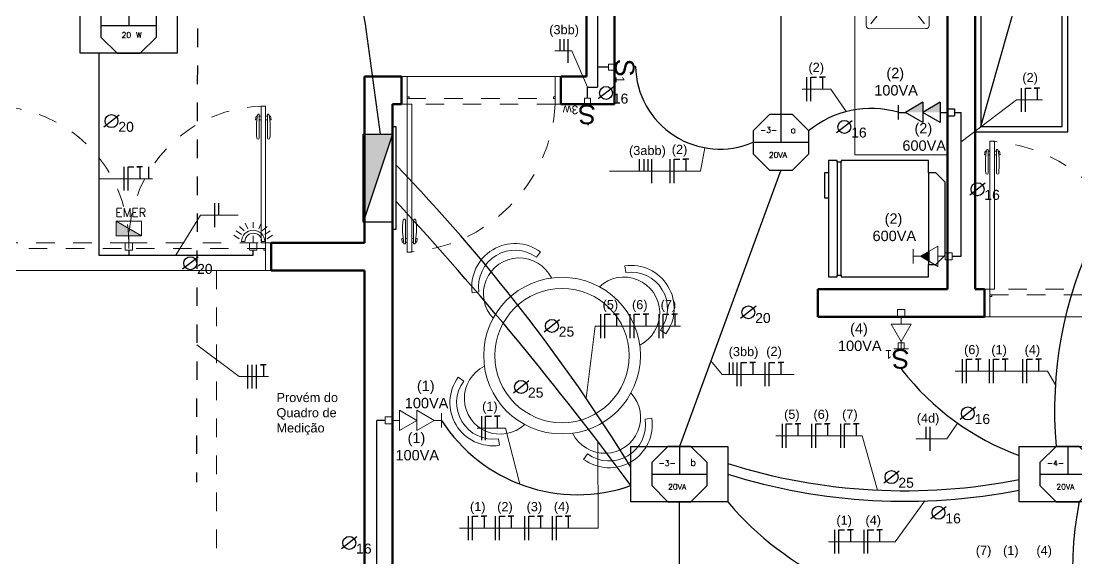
# Model space of a CAD drawing. Header units: inches. Extents: x 179598 to 179981, y 9195975 to 9196075.
# Drawn here: x 179645.77 to 179651.48, y 9196025.76 to 9196028.67 of the extents above; entities that cross this region are included whole.
import ezdxf

# ---------------------------------------------------------------- set-up
doc = ezdxf.new("R2010")
doc.units = ezdxf.units.IN
doc.header["$LTSCALE"] = 0.05
doc.header["$MEASUREMENT"] = 0
for name, pattern in [('ACAD_ISO03W100', [30, 12, -18]), ('CONTINU', [0]), ('DASH2', [0.75, 0.5, -0.25]), ('DASHED2', [0.375, 0.25, -0.125]), ('HIDDEN', [0.375, 0.25, -0.125]), ('HIDDEN2', [0.1875, 0.125, -0.0625])]:
    doc.linetypes.add(name, pattern=pattern)
for name, color, linetype, lineweight in [('Comunicação', 170, 'Continuous', 30), ('Eletrodutos', 220, 'Continuous', 25), ('ESQUADRIA', 7, 'Continuous', 5), ('FNT', 30, 'Continuous', 25), ('HASTES', 250, 'Continuous', 25), ('NOTAS', 180, 'Continuous', 25), ('PAREDE', 7, 'Continuous', 50), ('PISO', 7, 'Continuous', 5), ('PROJEÇÃO', 7, 'DASHED2', 0), ('TamanhoEletroduto', 174, 'Continuous', 30)]:
    doc.layers.add(name, color=color, linetype=linetype, lineweight=lineweight)
for name, color, linetype in [('COTA', 250, 'Continuous'), ('Electric', 10, 'Continuous'), ('ILUMINAÇÃO', 3, 'Continuous'), ('LAYOUT', 7, 'CONTINU'), ('LAYOUT_A. MOLHADAS', 7, 'Continuous'), ('PTF', 1, 'Continuous'), ('PTO', 1, 'Continuous'), ('TEP', 40, 'DASH2')]:
    doc.layers.add(name, color=color, linetype=linetype)
doc.layers.get('COTA').off()
doc.styles.add('Cota', font='arial.ttf')
doc.styles.add('romans', font='romans.shx', dxfattribs={"width": 1.4})
doc.styles.get("Standard").update_dxf_attribs({"font": ''})
doc.styles.get('Standard').set_extended_font_data('txt.shx')

# ---------------------------------------------------------------- blocks, each defined once
blk = doc.blocks.new('A$C7E1C57F4')
at = {"layer": 'LAYOUT_A. MOLHADAS'}
for p, q in [((0.1175, 0.6525), (0.0675, 0.6025)), ((0.5125, 0.6525), (0.1175, 0.6525)), ((0.5625, 0.6025), (0.5125, 0.6525)), ((0.0675, 0.6025), (0.0675, 0.5625)), ((0.5625, 0.5625), (0.5625, 0.6025)), ((0.0675, 0.5625), (0, 0.5625)), ((0, 0.5625), (0, 0.09)), ((0.0675, 0.5625), (0.5625, 0.5625)), ((0.63, 0.5625), (0.5625, 0.5625)), ((0.63, 0.09), (0.63, 0.5625)), ((0, 0.09), (0.01, 0.09)), ((0.01, 0.07), (0, 0.07)), ((0, 0.07), (0, 0.0225)), ((0.62, 0.09), (0.01, 0.09)), ((0.01, 0.09), (0.01, 0.07)), ((0.01, 0.07), (0.62, 0.07)), ((0.62, 0.07), (0.62, 0.09)), ((0.62, 0.09), (0.63, 0.09)), ((0.63, 0.07), (0.62, 0.07)), ((0.63, 0.0225), (0.63, 0.07)), ((0, 0.0225), (0.0675, 0.0225)), ((0.0675, 0.0225), (0.2025, 0.0225)), ((0.0675, 0.0225), (0.0675, 0)), ((0.2025, 0), (0.2025, 0.0225)), ((0.2025, 0.0225), (0.63, 0.0225)), ((0.0675, 0), (0.2025, 0))]:
    blk.add_line(p, q, dxfattribs=at)
blk = doc.blocks.new('A$C4DAD441B')
at = {"layer": 'LAYOUT_A. MOLHADAS', "lineweight": 0}
for p, q in [((0, 0.408), (0, 0.017)), ((0.323, 0.4251), (0.017, 0.425)), ((0.1419, 0.2488), (0.0255, 0.3995)), ((0.3145, 0.3995), (0.198, 0.2488)), ((0.34, 0.2494), (0.34, 0.4081)), ((0.2201, 0.2494), (0.2255, 0.2494)), ((0.2201, 0.2394), (0.2255, 0.2394)), ((0.2255, 0.2494), (0.3837, 0.2494)), ((0.3837, 0.2394), (0.2255, 0.2394)), ((0.34, 0.2125), (0.34, 0.2394)), ((0.3973, 0.2494), (0.3837, 0.2494)), ((0.3973, 0.2394), (0.3837, 0.2394)), ((0.388, 0.223), (0.388, 0.2333)), ((0.4079, 0.2345), (0.408, 0.2227)), ((0.142, 0.1762), (0.0255, 0.0255)), ((0.3145, 0.0255), (0.198, 0.1763)), ((0.3199, 0.2141), (0.3691, 0.2099)), ((0.3754, 0.2093), (0.3691, 0.2099)), ((0.3754, 0.2093), (0.3785, 0.2082)), ((0.3785, 0.2082), (0.382, 0.2035)), ((0.382, 0.1752), (0.3785, 0.1705)), ((0.3887, 0.1726), (0.38, 0.1726)), ((0.382, 0.2035), (0.3839, 0.1975)), ((0.3839, 0.1812), (0.382, 0.1752)), ((0.3839, 0.1975), (0.3847, 0.1893)), ((0.3847, 0.1893), (0.3839, 0.1812)), ((0.388, 0.2157), (0.388, 0.223)), ((0.408, 0.2227), (0.408, 0.205)), ((0.3691, 0.1688), (0.3199, 0.1643)), ((0.34, 0.0171), (0.34, 0.1661)), ((0.3754, 0.1693), (0.3691, 0.1688)), ((0.3785, 0.1705), (0.3754, 0.1693)), ((0.017, 0), (0.323, 0.0001))]:
    blk.add_line(p, q, dxfattribs=at)
for radius in [0.0226, 0.0138]:
    blk.add_circle((0.17, 0.2125), radius, dxfattribs=at)
for centre, radius, start, end in [((0.017, 0.408), 0.017, 90.0067, 180.0067), ((0.323, 0.4081), 0.017, 0.0067, 90.0067), ((0.2201, 0.2444), 0.00738, 42.6626, 317.3508), ((0.2201, 0.2444), 0.005, 90.0003, 270.0132), ((0.3973, 0.2444), 0.0145, 317.2061, 159.8457), ((0.3973, 0.2444), 0.0145, 200.1677, 229.8474), ((0.3973, 0.2444), 0.0145, 229.8474, 317.2061), ((0.3973, 0.2444), 0.005, 270.0105, 90.003), ((0.3418, 0.1895), 0.039, 155.088, 204.9254), ((0.3199, 0.1991), 0.015, 89.8495, 153.0039), ((0.3203, 0.1797), 0.0153, 205.4951, 268.5266), ((0.3195, 0.1978), 0.0164, 29.8647, 88.6279), ((0.3185, 0.1814), 0.0173, 283.1322, 329.3413), ((0.3028, 0.1895), 0.035, 331.0895, 27.8828), ((0.3973, 0.1894), 0.0349, 105.5441, 144.0055), ((0.3973, 0.1894), 0.0349, 216.1772, 72.2635), ((0.378, 0.2156), 0.01, 282.8352, 0.0067), ((0.3973, 0.1894), 0.0189, 242.7435, 55.7443), ((0.017, 0.017), 0.017, 180.0067, 270.0067), ((0.323, 0.0171), 0.017, 270.0067, 0.0067)]:
    blk.add_arc(centre, radius, start, end, dxfattribs=at)
blk = doc.blocks.new('A$C4ABB454C')
at = {"layer": 'LAYOUT_A. MOLHADAS', "lineweight": 0}
blk.add_lwpolyline([(0.55, 1.2), (0.05, 1.2), (0.05, 0), (0.55, 0)], close=True, dxfattribs=at)
at = {"layer": 'PISO', "color": 1}
blk.add_blockref('A$C4DAD441B', (0.1111, 0.6815), dxfattribs=at)
blk = doc.blocks.new('A$C732F4725')
at = {"layer": 'LAYOUT'}
blk.add_line((0.03, 1.57), (0.47, 0.03), dxfattribs=at)
for points in [[(0, 1.6), (0.5, 1.6), (0.5, 0), (0, 0)], [(0.03, 1.57), (0.47, 1.57), (0.47, 0.03), (0.03, 0.03)]]:
    blk.add_lwpolyline(points, close=True, dxfattribs=at)
blk = doc.blocks.new('PORTA80_PB')
at = {"layer": 'ESQUADRIA'}
for p, q in [((0.0036, 0.8955), (0.0002, 0.8755)), ((0.0075, 0.8755), (0.0002, 0.8755)), ((0.0105, 0.8955), (0.0036, 0.8955)), ((0.02, 0.9055), (0.0125, 0.9055)), ((0.02, 0.9055), (0.02, 0.7763)), ((0.03, 0.8955), (0.02, 0.8955)), ((0.03, 0.8755), (0.02, 0.8755)), ((0.055, 0.8955), (0.065, 0.8955)), ((0.055, 0.8755), (0.065, 0.8755)), ((0.065, 0.9055), (0.065, 0.7763)), ((0.065, 0.9055), (0.0725, 0.9055)), ((0.0745, 0.8955), (0.0814, 0.8955)), ((0.0775, 0.8755), (0.0848, 0.8755)), ((0.0814, 0.8955), (0.0848, 0.8755)), ((0.83, 0), (0.03, 0))]:
    blk.add_line(p, q, dxfattribs=at)
for points in [[(0.03, 0.15), (0.055, 0.15), (0.055, 0.95), (0.03, 0.95)], [(0, 0), (0.03, 0), (0.03, 0.15), (0, 0.15)], [(0.04, 0.11), (0.03, 0.11), (0.03, 0.12), (0.04, 0.12)], [(0.82, 0.12), (0.83, 0.12), (0.83, 0.11), (0.82, 0.11)], [(0.83, 0), (0.86, 0), (0.86, 0.15), (0.83, 0.15)]]:
    blk.add_lwpolyline(points, close=True, dxfattribs=at)
at = {"layer": 'ESQUADRIA', "linetype": 'HIDDEN2'}
blk.add_lwpolyline([(0.03, 0.12), (0.83, 0.12), (0.83, 0.15), (0.03, 0.15)], close=True, dxfattribs=at)
at = {"layer": 'ESQUADRIA', "linetype": 'HIDDEN', "ltscale": 0.4}
blk.add_arc((-0.0154, 0.1046), 0.8466, 3.0716, 86.9284, dxfattribs=at)
at = {"layer": 'ESQUADRIA'}
for centre, radius, start, end in [((0.4334, 0.8257), 0.4284, 169.2602, 186.6551), ((-0.3484, 0.8257), 0.4284, 353.3449, 10.7398), ((0.0139, 0.7771), 0.00614, 187.1872, 352.0859), ((0.0711, 0.7771), 0.00614, 187.9141, 352.8128)]:
    blk.add_arc(centre, radius, start, end, dxfattribs=at)
blk = doc.blocks.new('A$C1C0D7DC0')
at = {"layer": 'ESQUADRIA'}
for p, q in [((0.0036, 0.8355), (0.0002, 0.8155)), ((0.0075, 0.8155), (0.0002, 0.8155)), ((0.0105, 0.8355), (0.0036, 0.8355)), ((0.02, 0.8455), (0.0125, 0.8455)), ((0.02, 0.8455), (0.02, 0.7163)), ((0.03, 0.8355), (0.02, 0.8355)), ((0.03, 0.8155), (0.02, 0.8155)), ((0.055, 0.8355), (0.065, 0.8355)), ((0.055, 0.8155), (0.065, 0.8155)), ((0.065, 0.8455), (0.065, 0.7163)), ((0.065, 0.8455), (0.0725, 0.8455)), ((0.0745, 0.8355), (0.0814, 0.8355)), ((0.0775, 0.8155), (0.0848, 0.8155)), ((0.0814, 0.8355), (0.0848, 0.8155))]:
    blk.add_line(p, q, dxfattribs=at)
for points in [[(0.03, 0.15), (0.055, 0.15), (0.055, 0.89), (0.03, 0.89)], [(0, 0), (0.03, 0), (0.03, 0.15), (0, 0.15)], [(0.04, 0.11), (0.03, 0.11), (0.03, 0.12), (0.04, 0.12)]]:
    blk.add_lwpolyline(points, close=True, dxfattribs=at)
at = {"layer": 'ESQUADRIA', "linetype": 'HIDDEN2'}
blk.add_lwpolyline([(0.03, 0.12), (0.77, 0.12), (0.77, 0.15), (0.03, 0.15)], close=True, dxfattribs=at)
at = {"layer": 'ESQUADRIA', "linetype": 'HIDDEN', "ltscale": 0.4}
blk.add_arc((0.03, 0.15), 0.74, 0, 90, dxfattribs=at)
at = {"layer": 'ESQUADRIA'}
for centre, radius, start, end in [((0.4334, 0.7657), 0.4284, 169.2602, 186.6551), ((-0.3484, 0.7657), 0.4284, 353.3449, 10.7398), ((0.0139, 0.7171), 0.00614, 187.1872, 352.0859), ((0.0711, 0.7171), 0.00614, 187.9141, 352.8128)]:
    blk.add_arc(centre, radius, start, end, dxfattribs=at)
blk = doc.blocks.new('A$C29D97E95')
at = {"layer": 'ESQUADRIA'}
for p, q in [((0.6886, 0.8355), (0.6852, 0.8155)), ((0.6925, 0.8155), (0.6852, 0.8155)), ((0.6955, 0.8355), (0.6886, 0.8355)), ((0.705, 0.8455), (0.6975, 0.8455)), ((0.705, 0.8455), (0.705, 0.7163)), ((0.715, 0.8355), (0.705, 0.8355)), ((0.715, 0.8155), (0.705, 0.8155)), ((0.74, 0.8355), (0.75, 0.8355)), ((0.74, 0.8155), (0.75, 0.8155)), ((0.75, 0.8455), (0.75, 0.7163)), ((0.75, 0.8455), (0.7575, 0.8455)), ((0.7595, 0.8355), (0.7664, 0.8355)), ((0.7625, 0.8155), (0.7698, 0.8155)), ((0.7664, 0.8355), (0.7698, 0.8155))]:
    blk.add_line(p, q, dxfattribs=at)
for points in [[(0.74, 0.15), (0.715, 0.15), (0.715, 0.89), (0.74, 0.89)], [(0.73, 0.11), (0.74, 0.11), (0.74, 0.12), (0.73, 0.12)], [(0.77, 0), (0.74, 0), (0.74, 0.15), (0.77, 0.15)]]:
    blk.add_lwpolyline(points, close=True, dxfattribs=at)
at = {"layer": 'ESQUADRIA', "linetype": 'HIDDEN2'}
blk.add_lwpolyline([(0.74, 0.12), (0, 0.12), (0, 0.15), (0.74, 0.15)], close=True, dxfattribs=at)
at = {"layer": 'ESQUADRIA', "linetype": 'HIDDEN', "ltscale": 0.4}
blk.add_arc((0.74, 0.15), 0.74, 90, 180, dxfattribs=at)
at = {"layer": 'ESQUADRIA'}
for centre, radius, start, end in [((1.1184, 0.7657), 0.4284, 169.2602, 186.6551), ((0.3366, 0.7657), 0.4284, 353.3449, 10.7398), ((0.6989, 0.7171), 0.00614, 187.1872, 352.0859), ((0.7561, 0.7171), 0.00614, 187.9141, 352.8128)]:
    blk.add_arc(centre, radius, start, end, dxfattribs=at)
blk = doc.blocks.new('A$C7D722421')
at = {"layer": 'LAYOUT', "lineweight": 20}
for points in [[(0.8981, 1.2136), (0.8649, 1.199, 0.666667), (0.5019, 1.192), (0.4682, 1.2053, -0.666667)], [(0.1378, 0.8649), (0.1232, 0.8981, 0.666667), (0.1315, 0.4682), (0.1448, 0.5019, -0.666667)], [(1.199, 0.4719), (1.2136, 0.4387, 0.666667), (1.2053, 0.8686), (1.192, 0.8349, -0.666667)], [(0.4719, 0.1378), (0.4387, 0.1232, 0.666667), (0.8686, 0.1315), (0.8349, 0.1448, -0.666667)]]:
    blk.add_lwpolyline(points, format="xyb", close=True, dxfattribs=at)
for radius in [0.4235, 0.363]:
    blk.add_circle((0.6684, 0.6684), radius, dxfattribs=at)
for centre, start, end in [((0.6857, 1.0745), 349.0254, 186.09), ((0.2623, 0.6857), 79.0254, 276.09), ((1.0745, 0.6511), 259.0254, 96.09), ((0.6511, 0.2623), 169.0254, 6.09)]:
    blk.add_arc(centre, 0.1936, start, end, dxfattribs=at)
blk = doc.blocks.new('tta100')
for p, q in [((-0.1, 0.68), (0.1, 0.68)), ((0, 0.68), (0, 0.58)), ((-0.139, 0.34), (0, 0.58)), ((0.139, 0.34), (0, 0.58)), ((-0.139, 0.1), (0, 0.34)), ((-0.139, 0.34), (0.139, 0.34)), ((0.139, 0.1), (0, 0.34)), ((-0.139, 0.1), (0.139, 0.1)), ((-0.05, 0), (0.05, 0)), ((-0.05, 0), (-0.05, -0.1)), ((0, 0.1), (0, 0)), ((0.05, 0), (0.05, -0.1)), ((-0.05, -0.1), (0.05, -0.1))]:
    blk.add_line(p, q)
for points in [[(0, 0.34), (0, 0.58), (-0.139, 0.34)], [(0, 0.1), (0, 0.34), (-0.139, 0.1)]]:
    blk.add_solid(points)
blk = doc.blocks.new('TA60')
at = {"lineweight": 5}
for p, q in [((-0.1, 0.44), (0.1, 0.44)), ((0, 0.44), (0, 0.34)), ((-0.139, 0.1), (0, 0.34)), ((0.139, 0.1), (0, 0.34)), ((-0.069, 0.22), (0.069, 0.22)), ((-0.139, 0.1), (0.139, 0.1)), ((-0.05, 0), (-0.05, -0.1)), ((-0.05, 0), (0.05, 0)), ((0, 0.1), (0, 0)), ((0.05, 0), (0.05, -0.1)), ((-0.05, -0.1), (0.05, -0.1))]:
    blk.add_line(p, q, dxfattribs=at)
blk.add_lwpolyline([(0, 0.22, 0.139, 0, 0), (0, 0.34, 0, 0, 0)], format="xyseb", dxfattribs=at)
blk = doc.blocks.new('TTA30')
at = {"lineweight": 5}
for p, q in [((-0.1, 0.68), (0.1, 0.68)), ((0, 0.68), (0, 0.58)), ((-0.139, 0.34), (0, 0.58)), ((0.139, 0.34), (0, 0.58)), ((-0.139, 0.1), (0, 0.34)), ((-0.139, 0.34), (0.139, 0.34)), ((0.139, 0.1), (0, 0.34)), ((-0.139, 0.1), (0.139, 0.1)), ((-0.05, 0), (-0.05, -0.1)), ((-0.05, 0), (0.05, 0)), ((0, 0.1), (0, 0)), ((0.05, 0), (0.05, -0.1)), ((-0.05, -0.1), (0.05, -0.1))]:
    blk.add_line(p, q, dxfattribs=at)
blk = doc.blocks.new('ta30')
at = {"lineweight": 5}
for p, q in [((-0.1, 0.44), (0.1, 0.44)), ((0, 0.44), (0, 0.34)), ((-0.139, 0.1), (0, 0.34)), ((0.139, 0.1), (0, 0.34)), ((-0.139, 0.1), (0.139, 0.1)), ((-0.05, 0), (-0.05, -0.1)), ((-0.05, 0), (0.05, 0)), ((0, 0.1), (0, 0)), ((0.05, 0), (0.05, -0.1)), ((-0.05, -0.1), (0.05, -0.1))]:
    blk.add_line(p, q, dxfattribs=at)
blk = doc.blocks.new('Iluminação1')
at = {"layer": 'ILUMINAÇÃO'}
for p, q in [((0, 0.15), (0, 0)), ((-0.15, 0), (0.15, 0))]:
    blk.add_line(p, q, dxfattribs=at)
blk.add_lwpolyline([(-0.0621, 0.15), (-0.15, 0.0621), (-0.15, -0.0621), (-0.0621, -0.15), (0.0621, -0.15), (0.15, -0.0621), (0.15, 0.0621), (0.0621, 0.15)], close=True, dxfattribs=at)
blk = doc.blocks.new('Iluminação2')
at = {"layer": 'ILUMINAÇÃO'}
for p, q in [((0, 0.15), (0, 0)), ((-0.15, 0), (0.15, 0))]:
    blk.add_line(p, q, dxfattribs=at)
for points in [[(-0.2621, 0.15), (0.2621, 0.15), (0.2621, -0.15), (-0.2621, -0.15)], [(-0.0621, 0.15), (-0.15, 0.0621), (-0.15, -0.0621), (-0.0621, -0.15), (0.0621, -0.15), (0.15, -0.0621), (0.15, 0.0621), (0.0621, 0.15)]]:
    blk.add_lwpolyline(points, close=True, dxfattribs=at)
blk = doc.blocks.new('QDC')
at = {"layer": 'Electric', "lineweight": 25}
h = blk.add_hatch(color=256, dxfattribs=at)
h.dxf.hatch_style = 1
h.paths.add_polyline_path([(0.3, 0), (-0.3, 0.2), (-0.3, 0)])
blk.add_line((-0.3, 0.2), (0.3, 0), dxfattribs=at)
for points in [[(-0.35, 0.2), (0.35, 0.2), (0.35, 0.225), (-0.35, 0.225)], [(-0.3, 0.2), (0.3, 0.2), (0.3, 0), (-0.3, 0)]]:
    blk.add_lwpolyline(points, close=True, dxfattribs=at)
blk = doc.blocks.new('Interruptor1W')
at = {"layer": 'ILUMINAÇÃO', "linetype": 'CONTINU', "lineweight": 20}
blk.add_lwpolyline([(179675.1845, 9196027.4212), (179675.2236, 9196027.4212), (179675.2236, 9196027.4602), (179675.1845, 9196027.4602)], close=True, dxfattribs=at)
at = {"layer": 'ILUMINAÇÃO', "linetype": 'CONTINU', "lineweight": 20, "attachment_point": 1, "style": 'Cota'}
for s, width, insert, char_height in [('S', 0.319218, (179675.1488, 9196027.592), 0.1276), ('1', 0.07511, (179675.265, 9196027.5265), 0.0573)]:
    blk.add_mtext_dynamic_manual_height_columns(s, width=width, gutter_width=0.75, heights=[0], dxfattribs=dict(at, insert=insert, char_height=char_height))
blk = doc.blocks.new('Interruptor1')
at = {"layer": 'ILUMINAÇÃO', "linetype": 'CONTINU', "lineweight": 35}
blk.add_line((179678.1328, 9196024.8734), (179678.1328, 9196024.8825), dxfattribs=at)
at = {"layer": 'ILUMINAÇÃO', "linetype": 'CONTINU', "lineweight": 20}
blk.add_blockref('Interruptor1W', (2.9333, -2.7169), dxfattribs=at)
blk = doc.blocks.new('Interruptor3w')
at = {"layer": 'ILUMINAÇÃO', "linetype": 'CONTINU', "lineweight": 35}
blk.add_line((179682.1953, 9196035.1734), (179682.2027, 9196035.1734), dxfattribs=at)
at = {"layer": 'ILUMINAÇÃO', "linetype": 'CONTINU', "lineweight": 20}
blk.add_lwpolyline([(179682.0571, 9196035.1856), (179682.0571, 9196035.1537), (179682.089, 9196035.1537), (179682.089, 9196035.1856)], close=True, dxfattribs=at)
at = {"layer": 'ILUMINAÇÃO', "linetype": 'CONTINU', "lineweight": 20, "attachment_point": 1, "rotation": 270, "style": 'Cota'}
for s, width, insert, char_height in [('S', 0.319218, (179682.1967, 9196035.2149), 0.1043), ('3w', 0.07511, (179682.1432, 9196035.1199), 0.04682)]:
    blk.add_mtext_dynamic_manual_height_columns(s, width=width, gutter_width=0.75, heights=[0], dxfattribs=dict(at, insert=insert, char_height=char_height))
blk = doc.blocks.new('ie')
at = {"lineweight": 5}
for p, q in [((0.1, 0.175), (0.1, -0.175)), ((0.1, 0.175), (0.3, 0.175)), ((0.1, -0.175), (0.3, 0.175)), ((0.3, 0.175), (0.3, -0.175)), ((0, 0.05), (-0.1, 0.05)), ((-0.1, 0.05), (-0.1, -0.05)), ((0, 0.05), (0, -0.05)), ((0.1, 0), (0, 0)), ((0, -0.05), (-0.1, -0.05)), ((0.1, -0.175), (0.3, -0.175))]:
    blk.add_line(p, q, dxfattribs=at)
blk.add_solid([(0.1, 0.175), (0.3, 0.175), (0.1, -0.175), (0.2, 0)], dxfattribs=at)
blk = doc.blocks.new('Interruptor sensor de presença')
at = {"color": 1, "lineweight": 5}
for p, q in [((0, 0.0195), (-0.0391, 0.0195)), ((-0.0391, 0.0195), (-0.0391, -0.0195)), ((0, 0.0195), (0, -0.0195)), ((0.0388, 0), (0, 0)), ((0, -0.0195), (-0.0391, -0.0195))]:
    blk.add_line(p, q, dxfattribs=at)
at = {"color": 3, "lineweight": 5}
blk.add_arc((0.0065, 0.0001), 0.0625, 269.7308, 89.7308, dxfattribs=at)
at = {"layer": 'ILUMINAÇÃO', "lineweight": 5, "ltscale": 0.5}
for p, q in [((0.0068, 0.0626), (0.0068, 0.0471)), ((0.0217, 0.076), (0.0419, 0.1041)), ((0.0448, 0.0637), (0.065, 0.0918)), ((0.0647, 0.0494), (0.0884, 0.0747)), ((0.0765, 0.0299), (0.1068, 0.0428)), ((0.0814, 0.0005), (0.1127, 0.0005)), ((0.0068, -0.0449), (0.0069, -0.0624)), ((0.0647, -0.0491), (0.0884, -0.0744)), ((0.0765, -0.0296), (0.1068, -0.0426)), ((0.0814, -0.0002), (0.1127, -0.0002)), ((0.0217, -0.0757), (0.0419, -0.1038)), ((0.0448, -0.0635), (0.065, -0.0916))]:
    blk.add_line(p, q, dxfattribs=at)
blk.add_arc((0.0066, 0.0011), 0.046, 269.6346, 89.827, dxfattribs=at)

msp = doc.modelspace()

# ---------------------------------------------------------------- linework, layer by layer
at = {"layer": 'Eletrodutos', "linetype": 'CONTINU', "lineweight": 30}
for p, q in [((179649.8781, 9196029.6002), (179649.8781, 9196028.1627)), ((179648.8871, 9196028.7599), (179648.8871, 9196028.4196)), ((179646.1906, 9196028.494), (179646.1906, 9196027.4027)), ((179648.9463, 9196028.4196), (179648.8871, 9196028.4196)), ((179648.8871, 9196028.4196), (179648.8871, 9196028.3524)), ((179648.8871, 9196028.3524), (179648.8871, 9196028.3104)), ((179648.8331, 9196028.2509), (179648.8331, 9196028.3104)), ((179648.8331, 9196028.3104), (179648.8871, 9196028.3104)), ((179650.8171, 9196028.1748), (179650.8531, 9196028.1748)), ((179650.8531, 9196027.3964), (179650.8531, 9196028.1748)), ((179649.8781, 9196027.8627), (179649.3295, 9196026.369)), ((179646.1906, 9196027.4027), (179647.0257, 9196027.4027)), ((179646.3531, 9196027.4299), (179646.3531, 9196027.4027)), ((179647.0257, 9196027.4027), (179647.0257, 9196027.4299)), ((179650.8044, 9196027.3964), (179650.8531, 9196027.3964)), ((179647.6927, 9196024.8731), (179647.6948, 9196026.5097)), ((179647.739, 9196026.5097), (179647.6948, 9196026.5097)), ((179649.3295, 9196024.544), (179649.3295, 9196026.069))]:
    msp.add_line(p, q, dxfattribs=at)
at = {"layer": 'Eletrodutos', "linetype": 'ACAD_ISO03W100', "lineweight": 30, "ltscale": 0.1}
msp.add_lwpolyline([(179646.4735, 9196033.1109), (179646.7322, 9196032.4279), (179646.7193, 9196026.1748)], dxfattribs=at)
at = {"layer": 'Eletrodutos', "linetype": 'CONTINU', "lineweight": 30}
for centre, radius, start, end in [((179649.5489, 9196028.4333), 0.4571, 181.2551, 293.0715), ((179653.5456, 9196026.5644), 2.1884, 123.5541, 185.1233), ((179650.3649, 9196027.6662), 0.5296, 73.8285, 129.4962), ((179640.8898, 9196021.2057), 9.6118, 31.70244, 44.05284), ((179634.7475, 9196015.6117), 17.7838, 36.36768, 42.79105), ((179651.6586, 9196027.657), 1.4258, 217.7854, 249.7858), ((179650.548, 9196029.3183), 3.1892, 252.5503, 281.171), ((179650.548, 9196029.2614), 3.1892, 252.5503, 281.171), ((179650.8471, 9196027.1194), 1.6369, 219.9214, 270.9542), ((179653.4219, 9196025.6924), 1.9681, 168.9698, 236.1642)]:
    msp.add_arc(centre, radius, start, end, dxfattribs=at)
at = {"layer": 'Eletrodutos', "linetype": 'CONTINU', "lineweight": 30, "ltscale": 0.05}
msp.add_arc((179648.7788, 9196026.9808), 0.8731, 212.6561, 289.3062, dxfattribs=at)
at = {"layer": 'Eletrodutos', "linetype": 'CONTINU', "lineweight": 30}
for points in [[(179646.116, 9196033.119), (179645.1803, 9196029.3243), (179644.9939, 9196028.0561)], [(179646.5901, 9196033.119), (179647.5258, 9196029.3243), (179647.7122, 9196028.0561)]]:
    msp.add_spline(points, degree=3, dxfattribs=at)
at = {"layer": 'ESQUADRIA'}
msp.add_line((179646.4081, 9196027.319), (179647.1481, 9196027.319), dxfattribs=at)
at = {"layer": 'FNT', "linetype": 'CONTINU', "lineweight": 30}
for p, q in [((179648.684, 9196028.5706), (179648.684, 9196028.5064)), ((179648.7045, 9196028.5706), (179648.7045, 9196028.5064)), ((179650.0168, 9196028.3646), (179650.0168, 9196028.236)), ((179651.1765, 9196028.3058), (179651.1765, 9196028.1772)), ((179649.1123, 9196027.921), (179649.1123, 9196027.8568)), ((179649.1376, 9196027.921), (179649.1376, 9196027.8568)), ((179649.1581, 9196027.921), (179649.1581, 9196027.8568)), ((179649.278, 9196027.921), (179649.278, 9196027.7925)), ((179646.3265, 9196027.8804), (179646.3265, 9196027.7519)), ((179646.8174, 9196027.683), (179646.8174, 9196027.5545)), ((179648.9032, 9196027.0832), (179648.9032, 9196026.9547)), ((179649.0621, 9196027.0832), (179649.0621, 9196026.9547)), ((179649.2184, 9196027.0832), (179649.2184, 9196026.9547)), ((179650.8584, 9196026.8397), (179650.8584, 9196026.7112)), ((179651.004, 9196026.8397), (179651.004, 9196026.7112)), ((179651.1844, 9196026.8397), (179651.1844, 9196026.7112)), ((179646.995, 9196026.8105), (179646.995, 9196026.6819)), ((179647.018, 9196026.8105), (179647.018, 9196026.6819)), ((179647.0411, 9196026.8105), (179647.0411, 9196026.6819)), ((179649.5977, 9196026.8222), (179649.5977, 9196026.7579)), ((179649.6181, 9196026.8222), (179649.6181, 9196026.7579)), ((179649.6393, 9196026.8222), (179649.6393, 9196026.6937)), ((179649.7919, 9196026.8222), (179649.7919, 9196026.6937)), ((179648.259, 9196026.5318), (179648.259, 9196026.4033)), ((179649.884, 9196026.4904), (179649.884, 9196026.3618)), ((179650.043, 9196026.4904), (179650.043, 9196026.3618)), ((179650.1993, 9196026.4904), (179650.1993, 9196026.3618)), ((179650.6616, 9196026.4743), (179650.6616, 9196026.41)), ((179648.1878, 9196025.991), (179648.1878, 9196025.8625)), ((179648.3334, 9196025.991), (179648.3334, 9196025.8625)), ((179648.4924, 9196025.991), (179648.4924, 9196025.8625)), ((179648.6413, 9196025.991), (179648.6413, 9196025.8625)), ((179650.1682, 9196025.9177), (179650.1682, 9196025.7891)), ((179650.3254, 9196025.9177), (179650.3254, 9196025.7891))]:
    msp.add_line(p, q, dxfattribs=at)
for points in [[(179648.7275, 9196028.4421), (179648.7275, 9196028.5706), (179648.7275, 9196028.5706)], [(179650.0399, 9196028.236), (179650.0399, 9196028.3646), (179650.0708, 9196028.3646)], [(179650.1183, 9196028.3646), (179650.0874, 9196028.3646), (179650.1029, 9196028.3646), (179650.1029, 9196028.3003)], [(179651.1996, 9196028.1772), (179651.1996, 9196028.3058), (179651.2305, 9196028.3058)], [(179651.278, 9196028.3058), (179651.2471, 9196028.3058), (179651.2626, 9196028.3058), (179651.2626, 9196028.2415)], [(179649.1811, 9196027.7925), (179649.1811, 9196027.921), (179649.1811, 9196027.921)], [(179649.3011, 9196027.7925), (179649.3011, 9196027.921), (179649.332, 9196027.921)], [(179649.3795, 9196027.921), (179649.3486, 9196027.921), (179649.3641, 9196027.921), (179649.3641, 9196027.8568)], [(179646.3496, 9196027.7519), (179646.3496, 9196027.8804), (179646.3805, 9196027.8804)], [(179646.4281, 9196027.8804), (179646.3972, 9196027.8804), (179646.4126, 9196027.8804), (179646.4126, 9196027.8162)], [(179646.4615, 9196027.8162), (179646.4615, 9196027.8804), (179646.4615, 9196027.8804)], [(179646.4615, 9196027.8162), (179646.4615, 9196027.8804), (179646.4615, 9196027.8804)], [(179646.8405, 9196027.6188), (179646.8405, 9196027.683), (179646.8405, 9196027.683)], [(179646.8405, 9196027.6188), (179646.8405, 9196027.683), (179646.8405, 9196027.683)], [(179648.9263, 9196026.9547), (179648.9263, 9196027.0832), (179648.9572, 9196027.0832)], [(179649.0047, 9196027.0832), (179648.9738, 9196027.0832), (179648.9893, 9196027.0832), (179648.9893, 9196027.0189)], [(179649.0852, 9196026.9547), (179649.0852, 9196027.0832), (179649.1161, 9196027.0832)], [(179649.1636, 9196027.0832), (179649.1327, 9196027.0832), (179649.1482, 9196027.0832), (179649.1482, 9196027.0189)], [(179649.2415, 9196026.9547), (179649.2415, 9196027.0832), (179649.2724, 9196027.0832)], [(179649.3199, 9196027.0832), (179649.289, 9196027.0832), (179649.3045, 9196027.0832), (179649.3045, 9196027.0189)], [(179650.8815, 9196026.7112), (179650.8815, 9196026.8397), (179650.9124, 9196026.8397)], [(179650.96, 9196026.8397), (179650.9291, 9196026.8397), (179650.9445, 9196026.8397), (179650.9445, 9196026.7755)], [(179651.0271, 9196026.7112), (179651.0271, 9196026.8397), (179651.058, 9196026.8397)], [(179651.1056, 9196026.8397), (179651.0747, 9196026.8397), (179651.0901, 9196026.8397), (179651.0901, 9196026.7755)], [(179651.2075, 9196026.7112), (179651.2075, 9196026.8397), (179651.2384, 9196026.8397)], [(179651.2859, 9196026.8397), (179651.255, 9196026.8397), (179651.2705, 9196026.8397), (179651.2705, 9196026.7755)], [(179647.0965, 9196026.8105), (179647.0656, 9196026.8105), (179647.081, 9196026.8105), (179647.081, 9196026.7462)], [(179649.6624, 9196026.6937), (179649.6624, 9196026.8222), (179649.6933, 9196026.8222)], [(179649.7408, 9196026.8222), (179649.7099, 9196026.8222), (179649.7254, 9196026.8222), (179649.7254, 9196026.7579)], [(179649.815, 9196026.6937), (179649.815, 9196026.8222), (179649.8459, 9196026.8222)], [(179649.8935, 9196026.8222), (179649.8626, 9196026.8222), (179649.878, 9196026.8222), (179649.878, 9196026.7579)], [(179648.282, 9196026.4033), (179648.282, 9196026.5318), (179648.313, 9196026.5318)], [(179648.3605, 9196026.5318), (179648.3296, 9196026.5318), (179648.3451, 9196026.5318), (179648.3451, 9196026.4675)], [(179649.9071, 9196026.3618), (179649.9071, 9196026.4904), (179649.938, 9196026.4904)], [(179649.9856, 9196026.4904), (179649.9547, 9196026.4904), (179649.9701, 9196026.4904), (179649.9701, 9196026.4261)], [(179650.0661, 9196026.3618), (179650.0661, 9196026.4904), (179650.097, 9196026.4904)], [(179650.1445, 9196026.4904), (179650.1136, 9196026.4904), (179650.1291, 9196026.4904), (179650.1291, 9196026.4261)], [(179650.2223, 9196026.3618), (179650.2223, 9196026.4904), (179650.2532, 9196026.4904)], [(179650.3008, 9196026.4904), (179650.2699, 9196026.4904), (179650.2853, 9196026.4904), (179650.2853, 9196026.4261)], [(179650.6846, 9196026.3458), (179650.6846, 9196026.4743), (179650.6846, 9196026.4743)], [(179648.2109, 9196025.8625), (179648.2109, 9196025.991), (179648.2418, 9196025.991)], [(179648.2894, 9196025.991), (179648.2585, 9196025.991), (179648.2739, 9196025.991), (179648.2739, 9196025.9268)], [(179648.3565, 9196025.8625), (179648.3565, 9196025.991), (179648.3874, 9196025.991)], [(179648.435, 9196025.991), (179648.4041, 9196025.991), (179648.4195, 9196025.991), (179648.4195, 9196025.9268)], [(179648.5154, 9196025.8625), (179648.5154, 9196025.991), (179648.5463, 9196025.991)], [(179648.5939, 9196025.991), (179648.563, 9196025.991), (179648.5784, 9196025.991), (179648.5784, 9196025.9268)], [(179648.6644, 9196025.8625), (179648.6644, 9196025.991), (179648.6953, 9196025.991)], [(179648.7428, 9196025.991), (179648.7119, 9196025.991), (179648.7274, 9196025.991), (179648.7274, 9196025.9268)], [(179650.1913, 9196025.7891), (179650.1913, 9196025.9177), (179650.2222, 9196025.9177)], [(179650.2697, 9196025.9177), (179650.2388, 9196025.9177), (179650.2543, 9196025.9177), (179650.2543, 9196025.8534)], [(179650.3485, 9196025.7891), (179650.3485, 9196025.9177), (179650.3794, 9196025.9177)], [(179650.4269, 9196025.9177), (179650.396, 9196025.9177), (179650.4115, 9196025.9177), (179650.4115, 9196025.8534)]]:
    msp.add_lwpolyline(points, dxfattribs=at)
at = {"layer": 'HASTES', "linetype": 'CONTINU', "lineweight": 20}
for p, q in [((179649.4428, 9196027.8568), (179649.4662, 9196027.9837)), ((179648.8734, 9196027.0189), (179648.8252, 9196026.6295)), ((179646.9492, 9196026.7462), (179646.722, 9196026.9179)), ((179649.56, 9196026.7579), (179649.4993, 9196026.8312)), ((179651.3182, 9196026.7755), (179651.3615, 9196026.7018)), ((179650.7745, 9196026.41), (179650.8332, 9196026.4946)), ((179648.8895, 9196025.9268), (179648.8888, 9196026.3951)), ((179650.3165, 9196026.4261), (179650.4002, 9196026.1325)), ((179650.4951, 9196025.8534), (179650.6553, 9196026.074))]:
    msp.add_line(p, q, dxfattribs=at)
for points in [[(179648.8331, 9196028.3104), (179648.7486, 9196028.5064), (179648.6558, 9196028.5064)], [(179650.2315, 9196028.1787), (179650.1481, 9196028.3003), (179649.9934, 9196028.3003)], [(179650.8531, 9196028.0147), (179651.151, 9196028.2415), (179651.2923, 9196028.2415)], [(179646.1906, 9196027.8162), (179646.1906, 9196027.8162), (179646.482, 9196027.8162)], [(179648.9508, 9196027.8568), (179648.9508, 9196027.8568), (179649.4428, 9196027.8568)], [(179646.6082, 9196027.4027), (179646.7415, 9196027.6188), (179646.945, 9196027.6188)], [(179648.8734, 9196027.0189), (179648.8734, 9196027.0189), (179649.3356, 9196027.0189)], [(179650.8206, 9196026.7755), (179650.8206, 9196026.7755), (179651.3182, 9196026.7755)], [(179647.1078, 9196026.7462), (179647.1078, 9196026.7462), (179646.9492, 9196026.7462)], [(179649.56, 9196026.7579), (179649.56, 9196026.7579), (179649.9504, 9196026.7579)], [(179648.4666, 9196026.1654), (179648.3903, 9196026.4675), (179648.2356, 9196026.4675)], [(179649.8498, 9196026.4261), (179649.8498, 9196026.4261), (179650.3165, 9196026.4261)], [(179650.7745, 9196026.41), (179650.7745, 9196026.41), (179650.6073, 9196026.41)], [(179648.1406, 9196025.9268), (179648.1406, 9196025.9268), (179648.8895, 9196025.9268)], [(179650.1352, 9196025.8534), (179650.1352, 9196025.8534), (179650.4951, 9196025.8534)]]:
    msp.add_lwpolyline(points, dxfattribs=at)
at = {"layer": 'PAREDE'}
for p, q in [((179648.8281, 9196028.369), (179648.8281, 9196033.119)), ((179648.9781, 9196028.219), (179648.9781, 9196030.619)), ((179650.7781, 9196027.219), (179650.7781, 9196030.619)), ((179650.9281, 9196027.219), (179650.9281, 9196029.669)), ((179647.6281, 9196027.469), (179647.6281, 9196028.369)), ((179647.6281, 9196028.369), (179647.8281, 9196028.369)), ((179647.8281, 9196028.219), (179647.8281, 9196028.369)), ((179648.6881, 9196028.369), (179648.8281, 9196028.369)), ((179648.6881, 9196028.219), (179648.6881, 9196028.369)), ((179647.7781, 9196023.419), (179647.7781, 9196028.219)), ((179647.7781, 9196028.219), (179647.8281, 9196028.219)), ((179648.6881, 9196028.219), (179648.9781, 9196028.219)), ((179647.1231, 9196027.469), (179647.6281, 9196027.469)), ((179647.1231, 9196027.319), (179647.1231, 9196027.469)), ((179647.1231, 9196027.319), (179647.6281, 9196027.319)), ((179647.6281, 9196023.269), (179647.6281, 9196027.319)), ((179650.7781, 9196027.219), (179650.0781, 9196027.219)), ((179650.0781, 9196027.219), (179650.0781, 9196027.069)), ((179650.9781, 9196027.219), (179650.9281, 9196027.219)), ((179650.9781, 9196027.069), (179650.9781, 9196027.219)), ((179650.9781, 9196027.069), (179650.0781, 9196027.069))]:
    msp.add_line(p, q, dxfattribs=at)
at = {"layer": 'PISO'}
msp.add_line((179647.1231, 9196027.319), (179645.5831, 9196027.319), dxfattribs=at)
at = {"layer": 'PROJEÇÃO'}
msp.add_lwpolyline([(179646.8281, 9196027.319), (179646.8281, 9196022.019), (179654.7781, 9196022.019), (179654.7781, 9196025.919), (179654.7781, 9196025.919), (179654.7781, 9196026.469), (179654.7781, 9196026.469), (179654.7781, 9196030.419), (179654.7781, 9196030.419), (179654.7781, 9196031.069), (179654.7781, 9196031.069), (179654.7781, 9196034.969), (179654.7781, 9196034.969), (179654.7781, 9196035.569), (179654.7781, 9196035.569), (179654.7781, 9196039.469), (179649.9781, 9196039.469), (179649.9781, 9196038.819), (179646.8281, 9196038.819), (179646.8281, 9196033.269)], dxfattribs=at)
at = {"layer": 'TamanhoEletroduto', "linetype": 'CONTINU'}
for p, q in [((179648.9747, 9196028.3126), (179648.891, 9196028.247)), ((179646.3019, 9196028.16), (179646.2182, 9196028.0944)), ((179650.2628, 9196028.1289), (179650.1791, 9196028.0633)), ((179650.9826, 9196027.7921), (179650.8989, 9196027.7265)), ((179646.7275, 9196027.392), (179646.6438, 9196027.3264)), ((179649.7438, 9196027.1266), (179649.6601, 9196027.061)), ((179648.6822, 9196027.0529), (179648.5985, 9196026.9873)), ((179648.5159, 9196026.7231), (179648.4322, 9196026.6575)), ((179650.9302, 9196026.5802), (179650.8465, 9196026.5146)), ((179650.5179, 9196026.2357), (179650.4342, 9196026.1701)), ((179650.7718, 9196026.043), (179650.6881, 9196025.9774)), ((179647.5868, 9196025.8799), (179647.5031, 9196025.8143))]:
    msp.add_line(p, q, dxfattribs=at)
for centre in [(179648.9328, 9196028.2798), (179646.26, 9196028.1272), (179650.221, 9196028.0961), (179650.9408, 9196027.7593), (179646.6856, 9196027.3592), (179649.702, 9196027.0938), (179648.6404, 9196027.0201), (179648.474, 9196026.6903), (179650.8883, 9196026.5474), (179650.476, 9196026.2029), (179650.7299, 9196026.0102), (179647.545, 9196025.8471)]:
    msp.add_circle(centre, 0.035, dxfattribs=at)

# ---------------------------------------------------------------- block references
at = {"layer": 'Comunicação', "linetype": 'CONTINU', "lineweight": 30, "rotation": 270}
msp.add_blockref('Interruptor3w', (-9016386.3366, 9375710.308), dxfattribs=at)
at = {"layer": 'COTA'}
for name, p in [('A$C1C0D7DC0', (179645.5831, 9196027.319)), ('A$C29D97E95', (179646.3531, 9196027.319))]:
    msp.add_blockref(name, p, dxfattribs=at)
at = {"layer": 'Electric', "lineweight": 30, "xscale": 0.7902559531939587, "yscale": 0.7902559531939587, "zscale": 0.7902559531939587, "rotation": 270}
msp.add_blockref('QDC', (179647.62, 9196027.819), dxfattribs=at)
at = {"layer": 'Eletrodutos'}
for p in [(179646.3531, 9196028.644), (179649.3295, 9196026.219), (179651.428, 9196026.219)]:
    msp.add_blockref('Iluminação2', p, dxfattribs=at)
at = {"layer": 'ESQUADRIA', "xscale": -1, "rotation": 180}
msp.add_blockref('PORTA80_PB', (179647.8281, 9196028.369), dxfattribs=at)
at = {"layer": 'ESQUADRIA'}
msp.add_blockref('PORTA80_PB', (179650.9781, 9196027.069), dxfattribs=at)
at = {"layer": 'ILUMINAÇÃO', "linetype": 'CONTINU', "lineweight": 40, "xscale": 0.817129049023036, "yscale": 0.817129049023036, "zscale": 0.817129049023036}
for p, rotation in [((-7334689.9752, 9342848.6451), 270), ((326470.7535, 16710365.8505), 180)]:
    msp.add_blockref('Interruptor1', p, dxfattribs=dict(at, rotation=rotation))
at = {"layer": 'ILUMINAÇÃO', "linetype": 'CONTINU', "lineweight": 20, "xscale": -1, "rotation": 270}
msp.add_blockref('Interruptor sensor de presença', (179647.0257, 9196027.469), dxfattribs=at)
at = {"layer": 'LAYOUT', "xscale": -1, "rotation": 180}
msp.add_blockref('A$C732F4725', (179650.9281, 9196029.669), dxfattribs=at)
at = {"layer": 'LAYOUT', "lineweight": 20, "xscale": -1, "rotation": 212.2138897506412}
msp.add_blockref('A$C7D722421', (179647.7733, 9196027.0689), dxfattribs=at)
at = {"layer": 'LAYOUT_A. MOLHADAS', "extrusion": (0, 0, -1), "xscale": -1, "zscale": -1, "rotation": 90.00673546039295}
msp.add_blockref('A$C7E1C57F4', (-179650.1129, 9196027.9149), dxfattribs=at)
at = {"layer": 'PISO', "color": 1}
msp.add_blockref('A$C4ABB454C', (179650.228, 9196027.9456), dxfattribs=at)
at = {"layer": 'PTO'}
for name, p, xscale, yscale, zscale, rotation in [('tta100', (179650.7781, 9196028.1748), -0.3906251953034037, 0.3906251953034037, 0.3906251953034037, 90), ('TA60', (179650.7653, 9196027.3964), -0.3906251953034037, 0.3906251953034037, 0.3906251953034037, 90), ('ta30', (179650.5281, 9196027.069), -0.3906251953034036, 0.3906251953034036, 0.3906251953034036, 180), ('TTA30', (179647.7781, 9196026.5097), -0.3906251953034037, 0.3906251953034037, 0.3906251953034037, 270)]:
    msp.add_blockref(name, p, dxfattribs=dict(at, xscale=xscale, yscale=yscale, zscale=zscale, rotation=rotation))
at = {"layer": 'PTO', "linetype": 'Continuous', "xscale": 0.3906251953124951, "yscale": 0.3906251953124951, "zscale": 0.3906251953124951, "rotation": 90}
msp.add_blockref('ie', (179646.3531, 9196027.469), dxfattribs=at)
at = {"layer": 'TEP'}
msp.add_blockref('Iluminação1', (179649.8781, 9196028.0127), dxfattribs=at)

# ---------------------------------------------------------------- texts
at = {"color": 3, "char_height": 0.0378, "attachment_point": 1}
for s, insert in [('a', (179649.9297, 9196028.0991)), ('b', (179649.3889, 9196026.3017))]:
    msp.add_mtext_dynamic_manual_height_columns(s, width=0.270453, gutter_width=1, heights=[0], dxfattribs=dict(at, insert=insert))
at = {"layer": 'FNT', "linetype": 'CONTINU', "lineweight": 20, "attachment_point": 1, "style": 'Cota'}
for s, width, insert, char_height in [('(3bb)', 0.040202, (179648.6259, 9196028.6462), 0.04926), ('(2)', 0.040202, (179650.027, 9196028.4429), 0.04926), ('(2)', 0.040202, (179651.1829, 9196028.3878), 0.04926), ('(3abb)', 0.040202, (179649.0571, 9196027.9931), 0.04926), ('(2)', 0.040202, (179649.2882, 9196027.9993), 0.04926), ('(5)', 0.040202, (179648.9142, 9196027.1599), 0.04926), ('(6)', 0.040202, (179649.0732, 9196027.1599), 0.04926), ('(7)', 0.040202, (179649.228, 9196027.1603), 0.04926), ('(3bb)', 0.040202, (179649.5958, 9196026.906), 0.04926), ('(2)', 0.040202, (179649.7988, 9196026.9074), 0.04926), ('(6)', 0.040202, (179650.868, 9196026.9168), 0.04926), ('(1)', 0.040202, (179651.0151, 9196026.9164), 0.04926), ('(4)', 0.040202, (179651.1955, 9196026.9164), 0.04926), ('Provém do Quadro de Medição', 0.451768, (179647.1516, 9196026.6578), 0.049265), ('(1)', 0.040202, (179648.263, 9196026.6102), 0.04926), ('(5)', 0.040202, (179649.8951, 9196026.5671), 0.04926), ('(6)', 0.040202, (179650.054, 9196026.5671), 0.04926), ('(7)', 0.040202, (179650.2088, 9196026.5675), 0.04926), ('(4d)', 0.040202, (179650.6122, 9196026.5464), 0.04926), ('(1)', 0.040202, (179648.1974, 9196026.0681), 0.04926), ('(2)', 0.040202, (179648.3445, 9196026.0678), 0.04926), ('(3)', 0.040202, (179648.5034, 9196026.0678), 0.04926), ('(4)', 0.040202, (179648.6509, 9196026.0681), 0.04926), ('(1)', 0.040202, (179650.1778, 9196025.9947), 0.04926), ('(4)', 0.040202, (179650.335, 9196025.9947), 0.04926), ('(7)', 0.040202, (179650.9315, 9196025.8315), 0.04926), ('(1)', 0.040202, (179651.0786, 9196025.8312), 0.04926), ('(4)', 0.040202, (179651.2589, 9196025.8312), 0.04926)]:
    msp.add_mtext_dynamic_manual_height_columns(s, width=width, gutter_width=0.5, heights=[0], dxfattribs=dict(at, insert=insert, char_height=char_height))
at = {"layer": 'ILUMINAÇÃO'}
for s, p in [('20 W', (179646.3144, 9196028.5773)), ('-3-', (179649.7653, 9196028.0644)), ('20VA', (179649.8132, 9196027.9296)), ('-3-', (179649.2171, 9196026.263)), ('-4-', (179651.3156, 9196026.263)), ('20VA', (179649.2684, 9196026.1355)), ('20VA', (179651.3668, 9196026.1355))]:
    msp.add_text(s, height=0.03, dxfattribs=at).set_placement(p)
at = {"layer": 'NOTAS', "linetype": 'CONTINU', "lineweight": 30, "char_height": 0.05613, "attachment_point": 1, "style": 'Cota'}
for s, insert in [('   (2)\\P100VA', (179650.3827, 9196028.4155)), ('   (2)\\P600VA', (179650.5347, 9196028.1168)), ('   (2)\\P600VA', (179650.3733, 9196027.6285)), ('   (4)\\P100VA', (179650.1866, 9196027.0344)), ('   (1)\\P100VA', (179647.8452, 9196026.7247)), ('   (1)\\P100VA', (179647.7949, 9196026.4431))]:
    msp.add_mtext_dynamic_manual_height_columns(s, width=0.415348, gutter_width=0.5, heights=[0], dxfattribs=dict(at, insert=insert))
at = {"layer": 'PTF', "color": 2, "style": 'romans'}
msp.add_text('EMER', height=0.04688, dxfattribs=at).set_placement((179646.2816, 9196027.6095))
at = {"layer": 'TamanhoEletroduto', "linetype": 'CONTINU', "lineweight": 20, "style": 'Cota'}
for s, p in [('16', (179648.9698, 9196028.2222)), ('20', (179646.297, 9196028.0696)), ('16', (179650.2579, 9196028.0384)), ('16', (179650.9777, 9196027.7017)), ('20', (179646.7226, 9196027.3015)), ('20', (179649.7389, 9196027.0361)), ('25', (179648.6773, 9196026.9624)), ('25', (179648.511, 9196026.6327)), ('16', (179650.9253, 9196026.4897)), ('25', (179650.513, 9196026.1452)), ('16', (179650.7669, 9196025.9526)), ('16', (179647.5819, 9196025.7895))]:
    msp.add_text(s, height=0.05386, dxfattribs=at).set_placement(p)

doc.saveas('drawing.dxf')
